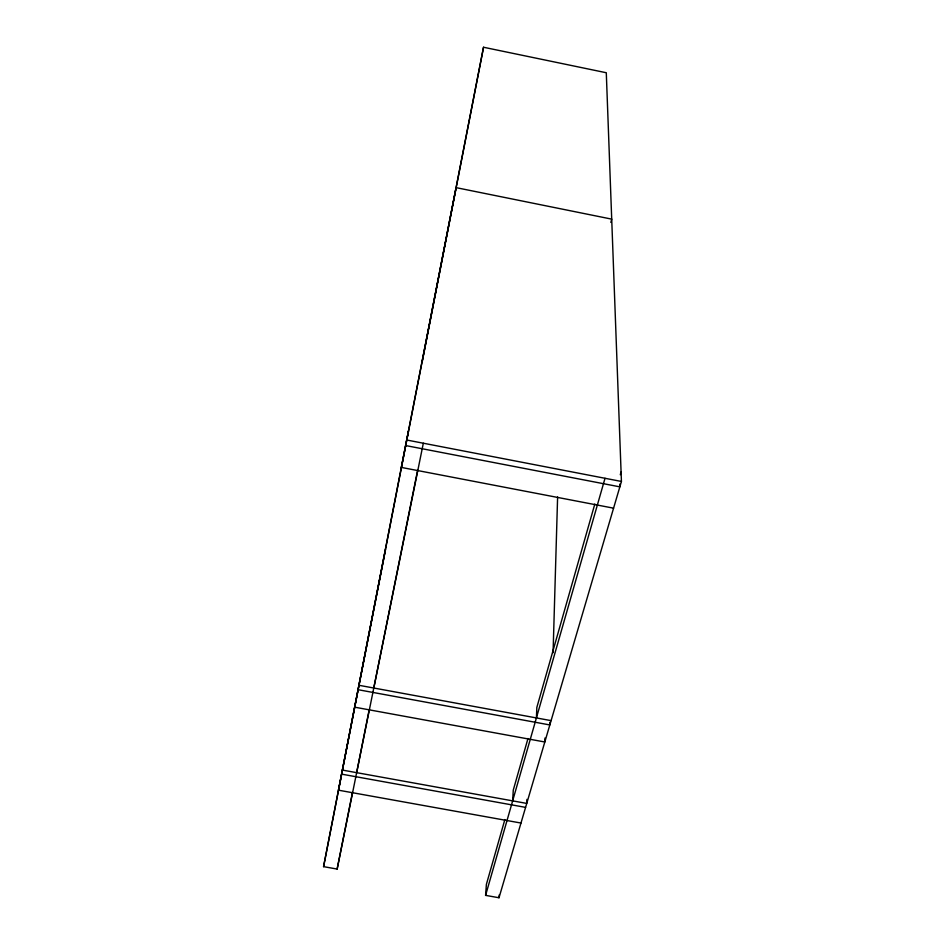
<?xml version="1.0" encoding="UTF-8"?>
<svg xmlns="http://www.w3.org/2000/svg" width="945" height="945" viewBox="0 0 945 945"><rect width="100%" height="100%" fill="white"/><g stroke="black" fill="none" stroke-linecap="round" stroke-linejoin="round"><path stroke-width="1.42" d="M553.073 652.782L557.609 496.94M549.907 722.311L549.825 724.945L358.037 689.696M544.946 738.021L544.816 741.99L354.635 707.167M536.406 717.94L536.843 707.427L594.83 504.004M526.814 802.069L526.932 799.364M512.651 800.864L513.277 790.091L527.983 738.506M504.866 819.575L486.391 884.366L485.588 895.376L499.007 897.75L499.184 894.998M373.783 688.019L417.678 469.972M408.453 430.932L323.568 866.648L337.141 869.057L352.52 792.134M356.655 772.656L369.247 709.435M323.568 866.648L384.013 557.349M384.296 555.896L385.548 549.482M422.191 361.947L483.533 47.25L606.288 72.741L621.432 481.454L499.007 897.75M483.533 47.25L401.341 467.421L613.577 508.174M337.141 869.057L423.325 443.217M610.86 222.418L611.71 219.134L456.069 187.63L338.464 790.185L520.978 823.048M485.588 895.376L605.024 478.288M620.298 474.721L621.078 472.039M342.385 770.08L526.755 803.415M341.594 774.132L525.585 807.373M358.899 685.279L551.089 720.633M405.606 445.544L619.849 486.852L619.743 484.147M406.681 440.004L621.432 481.454"/></g></svg>
